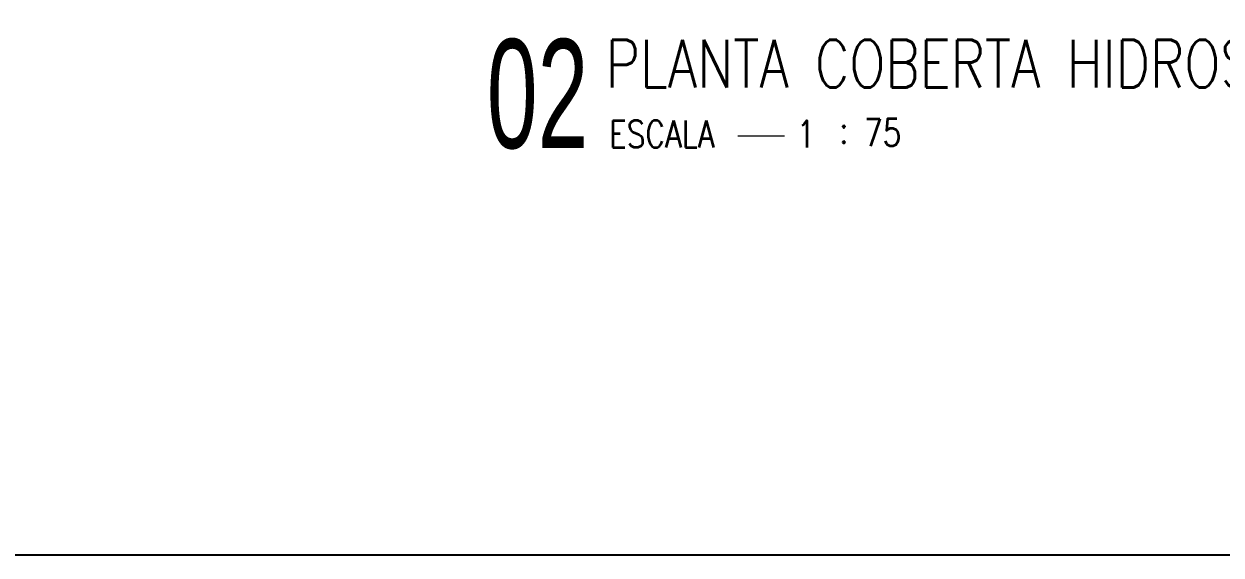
# Model space of a CAD drawing. Header units: millimetres. Extents: x 4595 to 4915, y 2085 to 2243.
# Drawn here: x 4714.08 to 4725.47, y 2178.67 to 2183.72 of the extents above; entities that cross this region are included whole.
import ezdxf
from ezdxf.enums import TextEntityAlignment as Align

# ---------------------------------------------------------------- set-up
doc = ezdxf.new("R2010")
doc.units = ezdxf.units.MM
doc.header["$LTSCALE"] = 0.8
for name, color, linetype, lineweight in [('E-TXT-G', 3, 'Continuous', 30), ('E-TXT-W', 7, 'Continuous', 15), ('E-TXT-Y', 2, 'Continuous', 40)]:
    doc.layers.add(name, color=color, linetype=linetype, lineweight=lineweight)
doc.layers.add('parede', color=2, linetype='Continuous')
doc.styles.add('REG140', font='romans.shx', dxfattribs={"width": 0.8, "height": 0.35})
doc.styles.add('REG80', font='romans.shx', dxfattribs={"width": 0.8, "height": 0.1})
doc.styles.add('SANSSERIF', font='sas_____.pfb', dxfattribs={"height": 1})
doc.styles.add('SANSSERIF2', font='sanssb__.ttf', dxfattribs={"width": 0.8})

# ---------------------------------------------------------------- blocks, each defined once
blk = doc.blocks.new('IND_DES')
at = {"layer": 'E-TXT-W'}
blk.add_line((0.0269, -0.2428), (0.1984, -0.2428), dxfattribs=at)
at = {"layer": 'E-TXT-G', "style": 'REG80', "width": 0.8}
for s, p in [('ESCALA', (-0.4463, -0.2864)), ('1', (0.2426, -0.2864)), (':', (0.3988, -0.2706))]:
    blk.add_text(s, height=0.1, dxfattribs=at).set_placement(p)
blk.add_attdef('ESCALA', (0.4897, -0.2812), '', height=0.1, dxfattribs=at)
at = {"layer": 'E-TXT-W', "style": 'SANSSERIF2', "width": 0.6}
blk.add_attdef('00', text='', height=0.4, dxfattribs=at).set_placement((-0.7083, -0.2881), align=Align.CENTER)
at = {"layer": 'E-TXT-Y', "style": 'REG140', "width": 0.8}
for tag, p in [('PROJETO', (-0.4563, 0.1829)), ('DESENHO', (-0.4582, -0.0658))]:
    blk.add_attdef(tag, p, '', height=0.175, dxfattribs=at)

msp = doc.modelspace()

# ---------------------------------------------------------------- linework, layer by layer
at = {"layer": 'parede', "color": 253}
for p, q in [((4734.523, 2178.667), (4709.523, 2178.667)), ((4720.932, 2178.669), (4721.173, 2178.669))]:
    msp.add_line(p, q, dxfattribs=at)

# ---------------------------------------------------------------- block references
ref = msp.add_blockref('IND_DES', (4720.805, 2183.286), dxfattribs=dict(xscale=2.591993519999988, yscale=2.591993519999988, zscale=2.591993519999988))
ref.add_attrib('00', '02', dxfattribs={"layer": 'E-TXT-W', "height": 1.0368, "style": 'SANSSERIF', "width": 0.6}).set_placement((4718.969, 2182.539), align=Align.CENTER)
ref.add_attrib('DESENHO', 'PLANTA COBERTA HIDROSSANITÁRIA', (4719.617, 2183.116), dxfattribs={"layer": 'E-TXT-Y', "height": 0.4536, "style": 'REG140', "width": 0.8})
ref.add_attrib('ESCALA', '75', (4722.074, 2182.557), dxfattribs={"layer": 'E-TXT-G', "height": 0.2592, "style": 'REG80', "width": 0.8})

doc.saveas('drawing.dxf')
